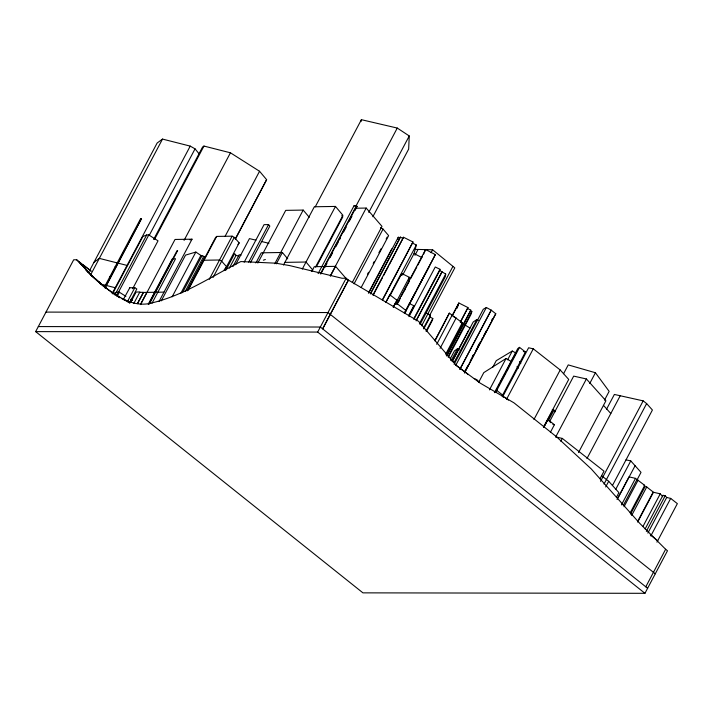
<?xml version="1.0" encoding="UTF-8"?>
<svg xmlns="http://www.w3.org/2000/svg" width="713" height="713" viewBox="0 0 713 713"><rect width="100%" height="100%" fill="white"/><g stroke="black" fill="none" stroke-linecap="round" stroke-linejoin="round"><path stroke-width="1.07" d="M315.208 206.904L361.393 119.686L397.275 128.064L409.253 135.96L408.656 149.106L372.854 216.725M385.76 302.321L389.77 294.763L396.856 300.173L396.285 304.05M408.451 283.141L409.351 277.304L401.802 273.498L389.922 295.931M408.968 316.634L435.251 266.992L439.966 269.282L439.752 270.539L445.705 274.024L445.26 276.76L420.01 324.46M395.457 304.522L395.777 302.597L405.893 310.467L405.198 313.479M425.296 312.508L430.376 315.217L430.001 317.098L432.791 318.47L432.452 320.208L426.731 331.01M360.992 121.602L361.393 119.686M409.271 303.471L413.896 305.77L409.03 315.351M382.676 299.852L412.979 241.983L403.522 237.251L372.997 294.897M446.24 355.065L461.302 326.625L462.309 322.793L449.359 313.141L435.01 340.885M402.667 275.066L414.048 253.578L416.312 245.014L412.675 243.178M396.767 304.05L425.625 249.541L435.349 254.612L405.492 311.911M401.294 275.37L401.802 273.498M389.209 264.915L403.522 237.251M397.694 239.336L398.291 237.224L400.038 238.106L400.341 237.108L403.175 238.534M460.446 322.205L467.96 307.57L458.824 302.972L452.122 315.627M446.837 355.707L470.544 310.93L470.785 310.146L467.666 308.577M425.625 249.541L423.486 254.407M457.238 308.141L458.824 302.972M470.544 310.93L471.837 311.572L470.936 314.513L448.263 357.347M153.616 239.506L202.59 147.012L203.954 146.067L230.442 152.796L259.55 171.263L266.626 179.685L235.343 239.292M645.791 586.808L665.621 549.277L667.484 550.757L644.944 593.314L362.935 592.86L35.65 331.616L73.689 259.773L76.656 259.773L78.956 261.609L88.287 272.045L76.656 259.773M89.277 271.181L157.136 143.019L162.511 139.08L190.228 146.112L195.05 148.857L199.052 153.75M90.809 274.487L162.511 139.08M104.57 286.769L140.506 218.891L141.352 218.882L105.15 287.999M104.909 287.713L141.352 218.882M112.128 293.613L190.228 146.112M112.877 293.221L142.894 236.52L146.664 234.978L148.794 234.942L158.019 240.834L132.654 288.738M114.936 294.888L146.664 234.978M116.7 295.547L148.794 234.942M149.338 235.201L195.05 148.857M117.012 296.608L119.347 292.196L125.898 296.367M154.463 239.541L203.954 146.067M123.518 299.157L129.766 287.829M127.395 301.715L134.819 287.704L136.816 288.979L129.392 302.998M130.39 302.695L132.6 298.355M130.684 302.312L136.121 292.027L139.855 291.974L133.768 303.569M137.422 303.515L143.358 292.303L139.703 292.357M137.591 303.658L143.527 292.446L164.008 292.134M140.434 304.54L146.86 292.392M140.559 304.558L175.024 239.461L192.038 239.185L159.052 301.483M148.242 304.282L172.323 258.81L175.55 258.766L151.985 303.257M148.83 303.979L177.1 250.584L177.635 250.575L149.365 303.97M184.07 240.37L230.442 152.796M161.298 300.868L185.523 255.12L195.852 252.054L200.888 255.423L204.996 256.805L186.958 290.868M172.145 296.822L195.852 252.054M180.781 293.391L200.888 255.423M182.43 292.695L202.02 255.709M185.264 291.332L203.811 256.288M187.43 290.681L215.424 237.794L216.663 236.422L232.135 236.172L234.283 237.376L239.167 242.848L224.497 270.557M188.143 290.28L216.663 236.422M225.165 236.208L259.55 171.263M209.266 279.371L232.135 236.172M213.062 277.455L234.283 237.376M235.37 238.721L266.626 179.685M225.771 270.307L234.595 253.641L236.074 255.379L238.828 256.056M229.328 268.124L236.074 255.379M232.946 266.502L239.176 254.737L241.03 255.192M235.602 264.728L249.434 238.614L255.922 240.174M244.176 262.206L264.051 224.657L268.56 224.586L269.844 226.092L250.477 262.678M248.685 262.134L268.56 224.586M256.252 262.277L261.252 252.821L282.357 252.482L287.731 258.837M257.839 263.035L285.726 210.362L303.185 210.085L309.273 217.287M274.772 263.73L303.185 210.085M276.35 263.828L282.357 252.482M283.489 265.022L314.335 206.77L335.466 206.431L342.926 215.317L315.494 267.125M302.285 269.086L335.466 206.431M311.724 271.51L314.273 266.689L335.573 266.35L347.57 280.182M316.456 266.644L342.855 216.788L341.803 215.54M318.114 273.587L354.04 205.736L356.455 205.692L357.124 206.476L355.047 210.406M355.76 206.467L397.275 128.064M320.529 273.542L356.455 205.692M320.743 274.113L355.627 208.232L366.197 208.053L381.999 226.377L352.32 282.437M324.843 267.446L326.928 263.507M330.057 257.607L332.659 252.687M335.778 246.787L338.381 241.876M339.424 239.907L340.466 237.937M343.595 232.037L346.197 227.126M349.317 221.226L351.919 216.306M330.271 275.913L366.197 208.053M330.476 275.976L335.573 266.35M368.773 212.403L409.253 135.96M35.65 331.616L317.668 332.071L346.153 278.266L348.452 280.102L322.641 328.862L348.407 280.066L418.54 321.296L456.4 365.573L480.179 383.104L513.975 402.845L556.595 436.864L591.282 468.967L639.748 523.369L665.657 549.304M354.076 283.836L383.059 229.096L380.492 227.643M367.516 274.22L368.55 272.268M373.211 263.471L374.245 261.511M378.906 252.714L380.974 248.81M386.152 239.033L387.186 237.072M361.215 287.437L388.647 235.629L383.059 229.096M368.38 293.034L391.758 248.89M368.808 292.918L398.291 237.224M370.332 293.783L400.341 237.108M370.546 293.801L399.521 239.078M373.166 295.209L382.48 277.615M383.514 275.664L388.175 266.867M382.462 299.629L412.979 241.983M386.303 301.679L416.312 245.014M414.948 255.334L418.059 249.452M393.344 306.795L396.856 300.173M393.228 307.419L395.777 302.597M395.234 303.97L409.351 277.304M397.203 304.05L400.296 298.212M401.321 296.26L403.906 291.394M404.931 289.451L409.574 280.69M410.599 278.738L416.784 267.063M417.818 265.111L422.452 256.35M398.638 301.679L399.672 299.727M404.324 290.949L405.358 288.997M431.062 252.705L432.613 249.764L454.796 267.874L429.342 315.948M404.431 313.016L435.349 254.612M404.36 313.355L410.037 302.579M411.071 300.628L415.724 291.831M416.766 289.879L429.181 266.43M408.692 315.601L413.896 305.77M413.683 318.925L439.966 269.282M413.986 319.21L439.752 270.539M416.249 320.306L442.015 271.635M416.151 320.868L441.926 272.197M419.422 323.666L445.705 274.024M427.497 314.433L452.951 266.359M421.65 325.788L427.934 313.809M423.62 327.989L430.376 315.217M423.754 328.88L430.001 317.098M426.035 331.233L432.791 318.47M434.823 340.6L449.359 313.141M436.704 344.326L452.274 314.905M452.238 315.939L458.423 304.255M440.073 348.363L456.168 317.962L453.486 316.634M460.233 322.169L467.96 307.57M445.696 354.174L462.309 322.793M446.561 355.894L470.785 310.146M448.129 356.348L471.837 311.572M450.331 358.675L454.475 350.849L457.398 348.835L459.27 349.958M451.177 360.582L457.398 348.835M452.452 360.858L468.575 330.413M452.505 361.09L473.209 321.991L476.854 319.531L478.387 320.449M454.083 362.543L476.854 319.531M454.11 364.352L483.271 309.282L486.373 307.499L491.257 310.173L495.82 313.791L464.582 372.792M455.652 365.519L486.373 307.499M459.823 369.307L491.07 310.307M460.019 369.174L491.257 310.173M472.327 356.758L473.37 354.789M478.058 345.939L479.091 343.978M491.596 320.378L492.63 318.408M464.591 371.821L467.692 365.947M470.277 361.063L473.387 355.199M475.972 350.315L480.633 341.509M481.667 339.557L482.701 337.606M483.735 335.645L486.328 330.761M464.368 372.926L495.722 313.675M478.601 382.426L483.788 372.623L506.052 358.514L511.381 361.58M492.612 367.534L496.239 360.689L512.273 351.028L515.847 352.997L511.194 361.794M489.439 389.895L506.052 358.514M507.62 359.824L512.273 351.028M494.421 392.711L517.781 348.586L519.545 347.365L525.436 351.99L502.068 396.116M495.285 391.981L497.362 388.059M498.405 386.098L499.439 384.138M500.481 382.177L505.152 373.345M506.185 371.384L510.865 362.56M506.979 370.386L508.021 368.425M495.66 392.471L519.545 347.365M502.897 396.321L528.6 347.784L533.279 348.817L560.195 369.967L568.724 379.414L543.538 426.989M506.551 399.298L533.279 348.817M533.975 419.485L560.195 369.967M563.573 373.719L568.234 364.904L595.426 372.739L609.143 391.357L604.481 400.162M543.948 426.891L553.217 409.387M543.921 427.203L547.932 419.636L554.411 424.725L550.4 432.292M548.796 419.886L553.948 410.162L552.254 409.779M549.732 421.347L573.689 376.116L586.407 378.968L605.925 400.759L578.493 452.577M555.685 436.989L586.407 378.968M589.722 383.514L595.426 372.739M560.81 441.249L562.307 438.415L604 471.177L599.998 478.744M606.576 409.173L614.374 394.449L643.171 400.866L646.638 403.585L652.422 410.011L612.396 485.598M586.951 458.575L620.221 395.751M600.551 481.364L643.171 400.866M604.018 484.082L646.638 403.585M605.685 486.97L608.688 481.293L601.603 475.723M615.845 489.118L630.773 460.91L625.996 459.832M616.406 497.362L618.911 492.638L608.688 481.293M617.021 499.483L629 476.863L635.497 478.361L644.712 485.375L630.14 512.905M618.1 497.834L635.087 465.732L630.773 460.91M621.433 504.911L635.497 478.361M623.305 505.446L636.834 479.885M636.905 480.152L641.023 472.371L635.087 465.732M624.035 506.72L638.099 480.17M630.515 514.118L645.096 486.587L646.744 486.97L653.197 492.032L637.574 521.542M631.647 515.481L646.744 486.97M637.654 522.103L653.456 492.255L660.247 493.833L662.76 496.703M642.912 526.568L660.247 493.833M645.131 528.939L662.974 495.25L665.193 495.767L666.708 497.478L670.692 498.405L677.35 503.636L656.958 542.147M646.335 531.39L665.193 495.767M647.85 533.101L666.708 497.478M650.809 535.953L670.692 498.405M237.964 244.47L239.167 242.848M224.149 269.906L226.547 266.68L221.663 261.208L219.524 259.995L204.043 260.245L202.813 261.618M93.964 262.331L99.339 258.382L127.057 265.423M494.439 391.892L496.747 390.421L502.638 395.047M112.574 293.792L116.344 292.241L119.347 292.196M190.032 239.933L192.038 239.185M255.441 262.821L257.429 262.161M263.373 260.174L265.361 259.505M284.897 262.375L306.029 262.027L312.811 270.111M129.695 287.785L134.819 287.704M346.153 278.266L342.062 278.257L289.754 265.61L275.824 263.186L240.825 261.564C210.531 276.858 181.655 296.973 147.894 303.783C131.317 306.287 116.576 295.877 103.991 286.43L106.29 288.266L97.28 280.86L85.988 270.209M45.989 312.098L327.998 312.552L655.283 573.796M38.324 326.572L320.342 327.026L647.618 588.27M414.957 249.381L432.613 249.764M502.906 396.927L504.991 397.382L508.467 400.118M552.878 424.395L554.411 424.725M555.98 436.998L562.307 438.415M523.36 351.518L525.436 351.99M643.848 485.17L644.712 485.375M355.627 208.232L356.447 208.428M354.04 205.736L357.124 206.476M261.332 241.475L268.908 243.293M140.506 218.891L141.593 219.158M100.319 283.943L115.239 287.731M474.305 378.505L477.175 379.94L479.341 382.328M414.048 253.578L421.784 257.482M125.934 300.895L129.828 302.891M122.021 298.8L124.953 300.369M464.635 324.789L470.063 328.087M456.026 365.154L468.289 374.61M130.568 299.344L132.44 300.529M119.98 297.802L110.684 291.421M115.114 294.843L102.832 285.69L90.408 274.496L78.911 261.573L91.059 271.047M450.607 359.905L454.573 363.015M650.265 534.839L657.725 540.704M317.668 332.071L644.944 593.314M83.269 264.969L91.014 271.154M127.939 301.287L129.436 302.481M123.634 299.059L125.14 300.262M116.789 295.396L119.035 297.196M90.498 274.808L99.579 282.696L97.28 280.86M98.385 281.68L105.025 287.321M99.312 282.41L100.872 283.89M100.791 283.81L95.39 278.605M87.726 271.484L92.797 276.644M516.987 366.669L518.387 368.158M547.932 419.636L550.721 422.693M519.438 361.696L520.855 363.256M603.483 405.376L610.809 413.522M553.948 410.162L555.365 411.749M116.121 266.537L115.274 266.546L116.121 266.537M110.515 277.125L109.668 277.143L110.515 277.125"/></g></svg>
